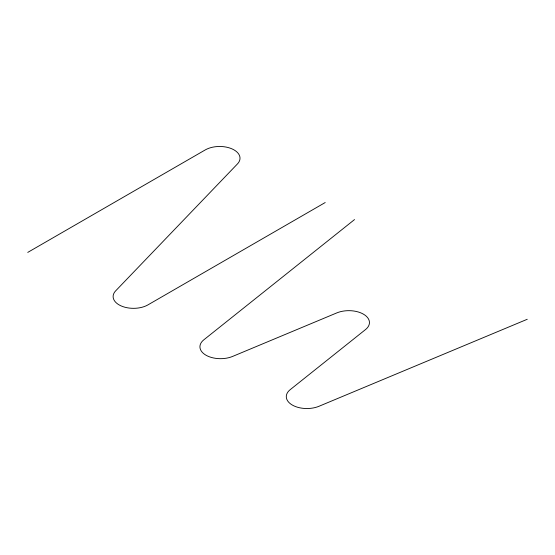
<?xml version="1.0" encoding="UTF-8"?>
<svg xmlns="http://www.w3.org/2000/svg" width="555" height="555" viewBox="0 0 555 555"><rect width="100%" height="100%" fill="white"/><g stroke="black" fill="none" stroke-linecap="round" stroke-linejoin="round"><path stroke-width="0.83" d="M354.534 219.565L203.838 339.806A20.618 11.905 0 0 0 205.96 355.2A20.618 11.905 0 0 0 232.621 356.421L336.753 312.923A20.618 11.905 0 0 1 363.421 314.151A20.618 11.905 0 0 1 365.544 329.545L290.196 389.665A20.618 11.905 0 0 0 292.318 405.053A20.618 11.905 0 0 0 318.979 406.281L527.25 319.278M27.75 252.4L205.267 149.912A20.355 11.752 0 0 1 232.052 148.9A20.355 11.752 0 0 1 237.29 164.1L115.676 290.841A20.403 11.78 0 0 0 121.101 305.902A20.403 11.78 0 0 0 147.692 305.028L325.209 202.54"/></g></svg>
